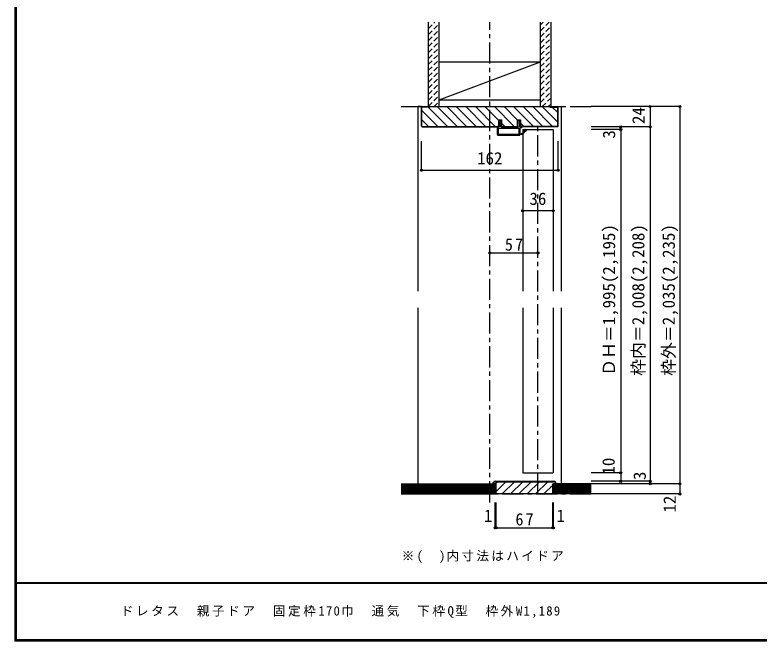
# Model space of a CAD drawing. Units: millimetres at full size, sheet at 1:5. Extents: x -973 to 977, y -718 to 696.
# Drawn here: x -973 to -92, y -701 to 41 of the extents above; entities that cross this region are included whole.
import ezdxf
from ezdxf.enums import TextEntityAlignment as Align

# ---------------------------------------------------------------- set-up
doc = ezdxf.new("R2010")
doc.units = ezdxf.units.MM
doc.header["$LTSCALE"] = 5
doc.header["$PDMODE"] = 32
doc.header["$PDSIZE"] = 2.5
doc.linetypes.add('CHAIN1', pattern=[8, 5, -1, 1, -1])
doc.linetypes.add('DASHED1', pattern=[1.8, 1.2, -0.6])
for name, color, linetype in [('0-0_補助線', 7, 'Continuous'), ('0-1_通り芯', 4, 'CHAIN1'), ('0-2_柱', 3, 'Continuous'), ('0-3_仕上げ', 2, 'Continuous'), ('0-4_枠', 3, 'Continuous'), ('0-6_扉', 6, 'Continuous'), ('0-7_金物', 7, 'Continuous'), ('0-A_文字', 3, 'Continuous'), ('0-B_寸法', 7, 'Continuous'), ('0-C_ハッチ', 4, 'DASHED1'), ('F-1_枠', 6, 'Continuous'), ('F-A_文字', 7, 'Continuous')]:
    doc.layers.add(name, color=color, linetype=linetype)
doc.styles.add('ＭＳ ゴシック', font='')
doc.styles.get('ＭＳ ゴシック').set_extended_font_data('MS Gothic')

# ---------------------------------------------------------------- blocks, each defined once
blk = doc.blocks.new('2')
at = {"layer": '0-0_補助線'}
for p, q in [((-9.846, -9.622), (-9.846, 15.078)), ((-8.846, 16.078), (0.354, 16.078)), ((-8.846, 15.878), (0.637, 15.878)), ((-8.446, 14.378), (-8.446, -8.922)), ((-8.146, 14.678), (-1.546, 14.678)), ((-1.246, 14.378), (-1.246, -8.922)), ((0.154, 11.653), (2.154, 11.653)), ((0.154, 11.653), (0.154, -8.497)), ((2.154, 10.953), (2.154, 11.653)), ((3.154, 11.653), (2.512, 10.83)), ((3.154, 11.653), (6.154, 11.653)), ((4.154, 13.753), (4.154, 13.053)), ((5.154, 13.053), (4.512, 13.876)), ((7.154, 13.053), (5.154, 13.053)), ((6.154, 10.953), (6.154, 11.653)), ((7.558, 12.258), (6.516, 10.835)), ((0.154, -8.497), (2.154, -8.497)), ((2.154, -7.797), (2.154, -8.497)), ((3.154, -8.497), (2.512, -7.674)), ((3.154, -8.497), (6.154, -8.497)), ((6.154, -7.797), (6.154, -8.497)), ((7.558, -9.101), (6.516, -7.679)), ((-1.48, -10.622), (-8.846, -10.622)), ((-1.546, -9.222), (-8.146, -9.222)), ((-1.189, -10.85), (-0.732, -12.694)), ((0.354, -12.922), (-0.441, -12.922)), ((4.154, -9.897), (0.154, -9.897)), ((0.154, -9.897), (0.154, -10.622)), ((0.154, -10.622), (0.645, -12.548)), ((4.154, -10.597), (4.154, -9.897)), ((5.154, -9.897), (4.512, -10.72)), ((7.154, -9.897), (5.154, -9.897))]:
    blk.add_line(p, q, dxfattribs=at)
for points in [[(-9.646, 15.078), (-9.646, -9.622), (-9.846, -9.622)], [(4.154, 13.053), (0.154, 13.053), (0.649, 15.723)]]:
    blk.add_lwpolyline(points, dxfattribs=at)
for centre, radius, start, end in [((-8.846, 15.078), 1, 90, 180), ((-8.846, 15.078), 0.8, 90, 180), ((-8.146, 14.378), 0.3, 90, 180), ((-1.546, 14.378), 0.3, 0, 90), ((0.354, 15.778), 0.3, 349.49875, 90), ((2.354, 10.953), 0.2, 180, 322.03043), ((4.354, 13.753), 0.2, 37.96957, 180), ((6.354, 10.953), 0.2, 180, 323.78053), ((7.154, 12.553), 0.5, 323.78053, 90), ((2.354, -7.797), 0.2, 37.96957, 180), ((6.354, -7.797), 0.2, 36.21947, 180), ((-8.846, -9.622), 1, 180, 270), ((-2.846, -10.72), 6, 179.06153, 259.29815), ((-8.146, -8.922), 0.3, 180, 270), ((-2.846, -10.72), 5.3, 178.93757, 259.29815), ((-3.896, -16.272), 0.35, 259.29815, 79.29815), ((-1.546, -8.922), 0.3, 270, 0), ((-1.48, -10.922), 0.3, 13.9282, 90), ((-0.441, -12.622), 0.3, 193.9282, 270), ((0.354, -12.622), 0.3, 270, 14.29438), ((4.354, -10.597), 0.2, 180, 322.03043), ((7.154, -9.397), 0.5, 270, 36.21947)]:
    blk.add_arc(centre, radius, start, end, dxfattribs=at)
blk.add_point((-3.896, -16.622), dxfattribs=at)

msp = doc.modelspace()

# ---------------------------------------------------------------- linework, layer by layer
at = {"layer": '0-1_通り芯'}
for p, q in [((-410.847, -536.5), (-410.847, 32.5)), ((-515.847, -67.5), (-290.847, -67.5)), ((-353.847, -526.5), (-353.847, -91.5)), ((-515.847, -526.5), (-288.49, -526.5))]:
    msp.add_line(p, q, dxfattribs=at)
at = {"layer": '0-2_柱', "color": 7}
msp.add_line((-470.847, -59.5), (-350.847, -14.5), dxfattribs=at)
at = {"layer": '0-2_柱'}
for p, q in [((-470.847, -14.5), (-350.847, -14.5)), ((-470.847, -59.5), (-350.847, -59.5))]:
    msp.add_line(p, q, dxfattribs=at)
at = {"layer": '0-3_仕上げ'}
for p, q in [((-483.347, -67.5), (-483.347, 32.5)), ((-470.847, -67.5), (-470.847, 32.5)), ((-350.847, -67.5), (-350.847, 32.5)), ((-338.347, -67.5), (-338.347, 32.5)), ((-515.847, -514.5), (-404.347, -514.5)), ((-404.347, -526.5), (-404.347, -514.5)), ((-335.347, -526.5), (-335.347, -514.5)), ((-290.847, -514.5), (-335.347, -514.5)), ((-515.847, -526.5), (-404.347, -526.5)), ((-290.847, -526.5), (-335.347, -526.5))]:
    msp.add_line(p, q, dxfattribs=at)
at = {"layer": '0-3_仕上げ', "color": 7}
for p, q in [((-515.847, -516), (-404.347, -516)), ((-515.847, -517.5), (-404.347, -517.5)), ((-515.847, -519), (-404.347, -519)), ((-290.847, -516), (-335.347, -516)), ((-290.847, -517.5), (-335.347, -517.5)), ((-290.847, -519), (-335.347, -519)), ((-515.847, -520.5), (-404.347, -520.5)), ((-515.847, -522), (-404.347, -522)), ((-515.847, -523.5), (-404.347, -523.5)), ((-515.847, -525), (-404.347, -525)), ((-290.847, -520.5), (-335.347, -520.5)), ((-290.847, -522), (-335.347, -522)), ((-290.847, -523.5), (-335.347, -523.5)), ((-290.847, -525), (-335.347, -525))]:
    msp.add_line(p, q, dxfattribs=at)
at = {"layer": '0-4_枠', "color": 4}
for p, q in [((-491.847, -67.5), (-495.847, -67.5)), ((-495.847, -286), (-495.847, -67.5)), ((-329.847, -67.5), (-325.847, -67.5)), ((-325.847, -286), (-325.847, -67.5)), ((-495.847, -514.5), (-495.847, -306)), ((-325.847, -514.5), (-325.847, -306))]:
    msp.add_line(p, q, dxfattribs=at)
at = {"layer": '0-4_枠'}
for p, q in [((-491.847, -67.5), (-329.847, -67.5)), ((-491.347, -90.586), (-491.347, -68)), ((-481.847, -68), (-491.347, -68)), ((-481.847, -67.5), (-481.847, -68)), ((-339.847, -68), (-339.847, -67.5)), ((-339.847, -68), (-330.347, -68)), ((-330.347, -90.586), (-330.347, -68)), ((-400.347, -83), (-396.647, -83)), ((-400.347, -91.5), (-400.347, -83)), ((-396.647, -91.5), (-396.647, -83)), ((-378.047, -91.5), (-378.047, -83)), ((-490.933, -91), (-491.347, -90.586)), ((-491.14, -91.5), (-400.347, -91.5)), ((-490.933, -91), (-400.347, -91)), ((-396.647, -91), (-378.047, -91)), ((-396.647, -91.5), (-378.047, -91.5)), ((-330.761, -91), (-374.347, -91)), ((-330.554, -91.5), (-374.347, -91.5)), ((-330.761, -91), (-330.347, -90.586)), ((-403.347, -514.5), (-407.347, -514.5)), ((-404.347, -511.5), (-335.347, -511.5)), ((-404.347, -512), (-335.347, -512)), ((-403.347, -526.5), (-403.347, -514.5)), ((-336.347, -526.5), (-403.347, -526.5))]:
    msp.add_line(p, q, dxfattribs=at)
for points in [[(-491.14, -91.5), (-491.847, -90.793), (-491.847, -67.5)], [(-330.554, -91.5), (-329.847, -90.793), (-329.847, -67.5)], [(-378.047, -83), (-374.347, -83), (-374.347, -91.5)], [(-336.347, -526.5), (-336.347, -514.5), (-332.347, -514.5)]]:
    msp.add_lwpolyline(points, dxfattribs=at)
for centre, radius, start, end in [((-404.347, -514.5), 3, 90, 180), ((-404.347, -514.5), 2.5, 90, 180), ((-335.347, -514.5), 3, 0, 90), ((-335.347, -514.5), 2.5, 0, 90)]:
    msp.add_arc(centre, radius, start, end, dxfattribs=at)
at = {"layer": '0-6_扉'}
for p, q in [((-371.847, -94.5), (-335.847, -94.5)), ((-371.847, -94.5), (-371.847, -286)), ((-335.847, -94.5), (-335.847, -286)), ((-371.847, -306), (-371.847, -501.5)), ((-335.847, -306), (-335.847, -501.5)), ((-371.847, -501.5), (-335.847, -501.5))]:
    msp.add_line(p, q, dxfattribs=at)
at = {"layer": '0-B_寸法', "color": 4}
for p, q in [((-185.847, -67.5), (-290.847, -67.5)), ((-220.847, -67.5), (-220.847, -514.5)), ((-185.847, -67.5), (-185.847, -526.5)), ((-220.847, -91.5), (-290.847, -91.5)), ((-255.847, -94.5), (-290.847, -94.5)), ((-255.847, -91.5), (-255.847, -511.5)), ((-491.847, -142.922), (-491.847, -108.4)), ((-329.847, -142.922), (-329.847, -108.4)), ((-491.847, -142.922), (-329.847, -142.922)), ((-335.847, -190.882), (-371.847, -190.882)), ((-410.847, -240.882), (-353.847, -240.882)), ((-255.847, -501.5), (-290.847, -501.5)), ((-220.847, -511.5), (-290.847, -511.5)), ((-185.847, -514.5), (-290.847, -514.5)), ((-185.847, -526.5), (-290.847, -526.5)), ((-404.347, -566.5), (-404.347, -536.5)), ((-403.347, -566.5), (-403.347, -536.5)), ((-336.347, -566.5), (-336.347, -536.5)), ((-335.347, -566.5), (-335.347, -536.5)), ((-404.347, -566.5), (-403.347, -566.5)), ((-403.347, -566.5), (-336.347, -566.5)), ((-336.347, -566.5), (-335.347, -566.5))]:
    msp.add_line(p, q, dxfattribs=at)
at = {"layer": '0-B_寸法'}
for p in [(-220.847, -67.5), (-185.847, -67.5), (-255.847, -91.5), (-255.847, -94.5), (-220.847, -91.5), (-491.847, -142.922), (-329.847, -142.922), (-371.847, -190.882), (-335.847, -190.882), (-410.847, -240.882), (-353.847, -240.882), (-255.847, -501.5), (-255.847, -511.5), (-220.847, -511.5), (-220.847, -514.5), (-185.847, -514.5), (-185.847, -526.5), (-404.347, -566.5), (-403.347, -566.5), (-336.347, -566.5), (-335.347, -566.5)]:
    msp.add_point(p, dxfattribs=at)
at = {"layer": '0-C_ハッチ'}
for p, q in [((-483.347, 32.102), (-482.949, 32.5)), ((-483.347, 25.031), (-475.878, 32.5)), ((-483.347, 17.96), (-470.847, 30.46)), ((-350.847, 22.323), (-340.67, 32.5)), ((-350.847, 29.394), (-347.741, 32.5)), ((-350.847, 15.252), (-338.347, 27.752)), ((-483.347, 10.889), (-470.847, 23.389)), ((-350.847, 8.181), (-338.347, 20.681)), ((-483.347, 3.818), (-470.847, 16.318)), ((-483.347, -3.253), (-470.847, 9.247)), ((-350.847, 1.11), (-338.347, 13.61)), ((-483.347, -10.324), (-470.847, 2.176)), ((-350.847, -5.961), (-338.347, 6.539)), ((-483.347, -17.395), (-470.847, -4.895)), ((-350.847, -13.032), (-338.347, -0.532)), ((-350.847, -20.103), (-338.347, -7.603)), ((-483.347, -24.466), (-470.847, -11.966)), ((-350.847, -27.174), (-338.347, -14.674)), ((-483.347, -31.537), (-470.847, -19.037)), ((-483.347, -38.608), (-470.847, -26.108)), ((-350.847, -34.245), (-338.347, -21.745)), ((-483.347, -45.679), (-470.847, -33.179)), ((-350.847, -41.317), (-338.347, -28.817)), ((-483.347, -52.751), (-470.847, -40.251)), ((-350.847, -48.388), (-338.347, -35.888)), ((-350.847, -55.459), (-338.347, -42.959)), ((-483.347, -59.822), (-470.847, -47.322)), ((-350.847, -62.53), (-338.347, -50.03)), ((-483.347, -66.893), (-470.847, -54.393)), ((-476.883, -67.5), (-470.847, -61.464)), ((-348.746, -67.5), (-338.347, -57.101)), ((-341.675, -67.5), (-338.347, -64.172))]:
    msp.add_line(p, q, dxfattribs=at)
at = {"layer": '0-C_ハッチ', "linetype": 'Continuous'}
for p, q in [((-484.013, -68), (-461.013, -91)), ((-473.2, -67.5), (-449.7, -91)), ((-461.886, -67.5), (-438.386, -91)), ((-450.572, -67.5), (-427.072, -91)), ((-439.259, -67.5), (-415.759, -91)), ((-427.945, -67.5), (-404.445, -91)), ((-416.631, -67.5), (-400.347, -83.784)), ((-405.317, -67.5), (-381.817, -91)), ((-394.004, -67.5), (-378.047, -83.457)), ((-382.69, -67.5), (-359.19, -91)), ((-371.376, -67.5), (-347.876, -91)), ((-360.063, -67.5), (-336.563, -91)), ((-348.749, -67.5), (-330.347, -85.902)), ((-336.935, -68), (-330.347, -74.588)), ((-491.347, -71.98), (-472.327, -91)), ((-491.347, -83.294), (-483.641, -91)), ((-396.647, -87.484), (-393.131, -91)), ((-374.347, -87.157), (-370.504, -91)), ((-404.082, -514.5), (-401.582, -512)), ((-403.347, -523.664), (-391.683, -512)), ((-396.283, -526.5), (-381.783, -512)), ((-386.384, -526.5), (-371.884, -512)), ((-376.484, -526.5), (-361.984, -512)), ((-366.585, -526.5), (-352.085, -512)), ((-356.685, -526.5), (-342.185, -512)), ((-346.786, -526.5), (-336.347, -516.061))]:
    msp.add_line(p, q, dxfattribs=at)
at = {"layer": 'F-1_枠'}
for p, q in [((-973.347, 695.833), (-973.347, -700.833)), ((-972.514, 695.833), (-972.514, -700.833)), ((-971.68, 695.833), (-971.68, -700.833)), ((976.653, -631.667), (-973.347, -631.667)), ((976.653, -632.5), (-973.347, -632.5)), ((976.653, -699.167), (-973.347, -699.167)), ((976.653, -700), (-973.347, -700)), ((976.653, -700.833), (-973.347, -700.833))]:
    msp.add_line(p, q, dxfattribs=at)

# ---------------------------------------------------------------- block references
at = {"layer": '0-7_金物', "rotation": 90}
msp.add_blockref('2', (-385.769, -91.654), dxfattribs=at)

# ---------------------------------------------------------------- texts
at = {"layer": '0-A_文字', "color": 7, "insert": (-515.238, -608.201), "char_height": 11, "attachment_point": 7, "style": 'ＭＳ ゴシック'}
msp.add_mtext('\\T1.18;※(\u3000)内寸法はハイドア', dxfattribs=at)
at = {"layer": '0-B_寸法', "style": 'ＭＳ ゴシック'}
for s, p in [('24', (-223.063, -88.071)), ('3', (-258.01, -105.385)), ('ＤＨ＝1,995(2,195)', (-258.027, -386.5)), ('枠内＝2,008(2,208)', (-223.347, -386.5)), ('枠外＝2,035(2,235)', (-187.333, -386.5)), ('10', (-258.556, -503.466)), ('3', (-221.667, -509.983)), ('12', (-186.156, -548.455))]:
    msp.add_text(s, height=14.66, rotation=90, dxfattribs=at).set_placement(p, align=Align.BOTTOM_LEFT)
for s, p in [('162', (-425.847, -140.422)), ('36', (-363.847, -188.382)), ('1', (-417.847, -564)), ('1', (-331.847, -564))]:
    msp.add_text(s, height=14.66, dxfattribs=at).set_placement(p, align=Align.BOTTOM_LEFT)
at = {"layer": '0-B_寸法', "char_height": 14.66, "attachment_point": 7, "style": 'ＭＳ ゴシック'}
for s, insert in [('\\T1.27;\\W0.95;57', (-392.972, -238.382)), ('\\T1.27;\\W0.95;67', (-380.472, -564))]:
    msp.add_mtext(s, dxfattribs=dict(at, insert=insert))
at = {"layer": 'F-A_文字', "insert": (-847.938, -673.333), "char_height": 11, "attachment_point": 7, "style": 'ＭＳ ゴシック'}
msp.add_mtext('\\T1.2;ドレタス\u3000親子ドア\u3000固定枠170巾\u3000通気\u3000下枠Q型\u3000枠外W1,189', dxfattribs=at)

doc.saveas('drawing.dxf')
